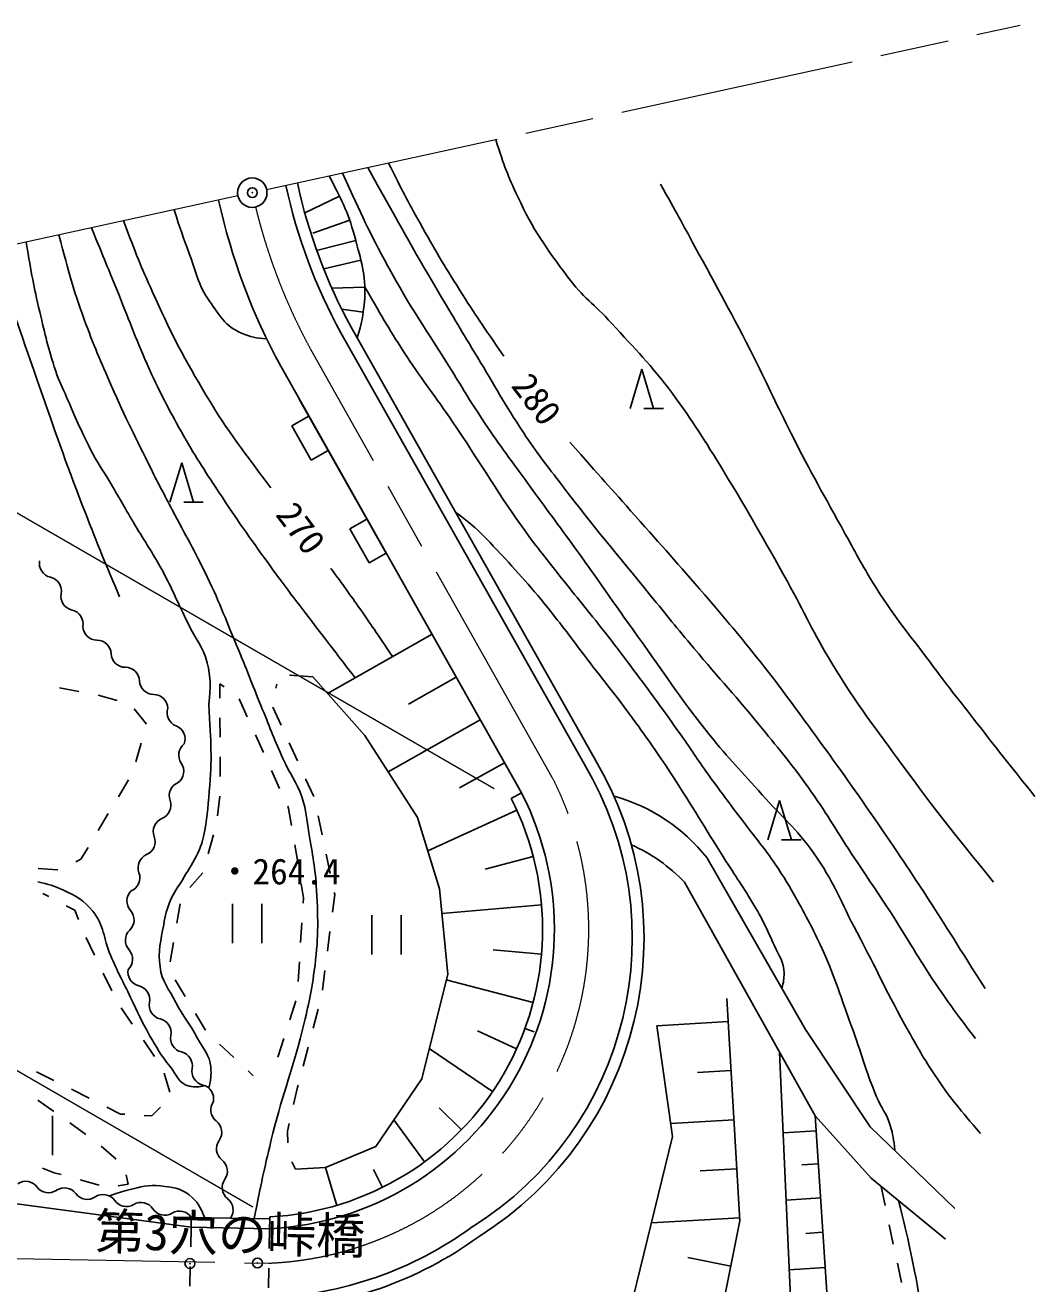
# Model space of a CAD drawing. Units: millimetres, scale not verified. Extents: x 40000 to 680000, y 20000 to 380000.
# Drawn here: x 201152 to 252540, y 271079 to 335120 of the extents above; entities that cross this region are included whole.
import ezdxf
from ezdxf.enums import TextEntityAlignment as Align

# ---------------------------------------------------------------- set-up
doc = ezdxf.new("R2010")
doc.units = ezdxf.units.MM
doc.header["$LTSCALE"] = 1000
doc.header["$PDMODE"] = 32
doc.header["$PDSIZE"] = 500
doc.linetypes.add('CHAIN', pattern=[18.5, 12, -1.5, 3.5, -1.5])
for name, color, linetype, lineweight in [('S-BGD', 7, 'Continuous', 25), ('S-BMK', 2, 'CHAIN', 13), ('S-BMK-SRVR', 3, 'Continuous', 25), ('S-STR-HTXT', 7, 'Continuous', 13)]:
    doc.layers.add(name, color=color, linetype=linetype, lineweight=lineweight)
doc.layers.add('S-OTRS', color=6, linetype='Continuous')
doc.styles.add('ＭＳ ゴシック', font='')
doc.styles.get('ＭＳ ゴシック').set_extended_font_data('MS Gothic')

msp = doc.modelspace()

# ---------------------------------------------------------------- linework, layer by layer
at = {"layer": 'S-BGD'}
for p, q in [((217145, 326426), (215347, 325550)), ((217672, 325198), (215785, 324535)), ((217978, 324172), (216043, 323665)), ((218239, 323168), (216350, 322716)), ((218445, 321797), (216759, 321747)), ((218359, 320510), (217269, 320666)), ((230114, 297843), (217745, 319753)), ((229595, 297542), (217220, 319461)), ((226408, 296068), (214160, 317762)), ((231938, 315614), (232538, 317614)), ((232538, 317614), (233138, 315614)), ((215105, 316088), (219530, 308251)), ((215597, 315218), (214726, 314726)), ((232638, 315614), (233638, 315614)), ((214726, 314726), (215709, 312984)), ((215709, 312984), (216580, 313476)), ((208520, 310857), (209120, 312857)), ((209120, 312857), (209720, 310857)), ((209220, 310857), (210220, 310857)), ((218547, 309993), (217676, 309501)), ((217676, 309501), (218659, 307759)), ((218659, 307759), (219530, 308251)), ((221859, 304126), (216539, 301123)), ((215799, 301959), (214606, 302044)), ((218440, 298976), (215799, 301959)), ((223088, 301949), (220661, 300579)), ((202907, 301400), (203889, 301214)), ((204872, 301027), (205833, 300752)), ((211059, 300885), (211055, 301615)), ((211055, 301615), (211275, 301459)), ((213961, 301583), (213911, 301382)), ((212046, 300843), (212457, 299932)), ((213766, 300421), (214181, 299511)), ((206700, 300335), (207325, 299554)), ((211069, 298885), (211064, 299885)), ((224317, 299772), (219630, 297126)), ((207063, 298596), (206786, 297635)), ((212869, 299020), (213280, 298109)), ((214595, 298601), (215010, 297691)), ((221124, 294801), (218440, 298976)), ((211080, 296885), (211075, 297885)), ((213692, 297198), (214104, 296286)), ((225546, 297595), (223265, 296307)), ((206411, 296717), (205896, 295859)), ((215425, 296781), (215839, 295871)), ((210940, 294894), (211066, 295886)), ((226408, 296068), (225887, 295774)), ((226438, 296014), (226408, 296068)), ((214515, 295375), (214562, 295271)), ((214562, 295271), (214709, 294397)), ((238949, 293673), (239549, 295673)), ((239549, 295673), (240149, 293673)), ((205382, 295002), (204867, 294144)), ((216065, 294899), (216271, 293920)), ((222232, 291180), (221124, 294801)), ((226176, 295175), (221640, 293115)), ((210471, 292955), (210746, 293916)), ((214874, 293411), (215040, 292425)), ((239649, 293673), (240649, 293673)), ((203989, 292680), (203723, 292558)), ((204353, 293287), (203989, 292680)), ((216476, 292942), (216682, 291963)), ((227012, 292819), (224567, 292180)), ((235842, 292763), (240870, 284024)), ((202806, 292139), (201817, 292212)), ((202813, 292143), (202806, 292139)), ((209531, 291245), (210191, 291996)), ((215205, 291439), (215325, 290726)), ((241365, 279619), (234707, 291510)), ((202358, 290783), (202060, 290941)), ((216908, 290884), (216793, 289994)), ((216887, 290984), (216908, 290884)), ((222658, 286834), (222232, 291180)), ((203685, 290083), (203243, 290316)), ((208870, 289427), (209042, 290412)), ((211697, 290417), (211697, 288417)), ((213197, 290417), (213197, 288417)), ((215325, 290726), (215306, 290449)), ((227435, 290355), (222355, 289924)), ((203872, 289620), (203685, 290083)), ((218797, 289840), (218797, 287840)), ((220297, 289840), (220297, 287840)), ((215240, 289451), (215174, 288454)), ((216665, 289002), (216536, 288010)), ((204250, 288683), (204246, 288692)), ((204683, 287793), (204250, 288683)), ((208525, 287457), (208697, 288442)), ((227433, 287855), (224975, 288068)), ((215108, 287456), (215042, 286458)), ((216408, 287019), (216280, 286027)), ((205557, 285994), (205120, 286893)), ((209303, 285695), (208788, 286552)), ((221337, 281508), (222658, 286834)), ((227007, 285392), (222588, 286553)), ((206604, 284296), (206037, 285119)), ((214927, 285470), (214620, 284518)), ((216061, 285053), (215806, 284086)), ((236864, 285605), (237530, 274291)), ((210332, 283980), (209817, 284838)), ((236934, 284422), (233309, 284209)), ((226167, 283037), (224168, 283949)), ((226591, 284069), (227060, 283897)), ((234107, 278569), (233309, 284209)), ((240870, 284024), (244161, 279075)), ((207739, 282649), (207172, 283472)), ((211771, 282596), (211040, 283279)), ((214313, 283566), (214006, 282614)), ((215551, 283119), (215297, 282152)), ((224940, 280859), (221721, 283055)), ((240400, 263839), (239543, 282874)), ((201723, 281860), (202620, 281419)), ((208521, 280833), (208233, 281790)), ((212763, 281667), (212501, 281913)), ((237080, 281926), (235370, 281826)), ((215042, 281185), (215015, 281082)), ((218994, 278058), (221337, 281508)), ((203517, 280977), (204410, 280526)), ((215015, 281082), (214817, 280210)), ((201793, 280425), (202607, 279845)), ((205303, 280076), (206011, 279719)), ((207591, 279629), (208033, 280071)), ((223360, 278922), (222220, 280026)), ((202546, 279622), (202546, 277622)), ((203422, 279265), (204236, 278685)), ((206011, 279719), (206218, 279708)), ((207216, 279651), (207591, 279629)), ((214595, 279235), (214506, 278842)), ((221479, 277285), (219920, 279420)), ((237227, 279431), (234012, 279242)), ((244210, 276452), (241365, 279619)), ((241365, 279619), (242435, 263432)), ((214506, 278842), (214519, 278245)), ((241414, 278868), (239728, 278757)), ((244161, 279075), (248467, 274918)), ((205029, 278077), (205785, 277422)), ((216438, 276992), (218994, 278058)), ((231635, 268491), (234107, 278569)), ((202635, 276732), (202041, 276957)), ((202987, 276635), (202635, 276732)), ((214724, 277289), (214904, 276907)), ((214904, 276907), (216438, 276992)), ((217008, 275072), (216438, 276992)), ((219335, 275985), (218881, 276903)), ((237374, 276935), (235513, 276826)), ((241526, 277182), (240683, 277126)), ((204914, 276101), (203951, 276368)), ((206400, 276148), (205892, 276071)), ((206298, 276624), (206400, 276148)), ((247996, 273359), (244210, 276452)), ((244717, 276038), (244923, 275059)), ((196625, 275694), (209595, 273954)), ((241640, 275460), (239882, 275344)), ((209604, 274454), (209595, 273954)), ((213604, 274381), (209604, 274454)), ((213604, 274381), (213594, 273881)), ((213604, 274381), (213605, 274486)), ((237521, 274439), (233029, 274175)), ((237530, 274291), (234772, 260600)), ((209595, 273954), (209577, 272955)), ((213594, 273881), (209595, 273954)), ((213594, 273881), (213576, 272881)), ((241756, 273702), (240877, 273644)), ((245129, 274081), (245336, 273102)), ((237064, 271981), (234885, 272420)), ((209558, 271955), (209540, 270955)), ((213557, 271881), (213539, 270881)), ((241875, 271907), (240042, 271786)), ((245542, 272124), (245748, 271145))]:
    msp.add_line(p, q, dxfattribs=at)
for centre, radius, start, end in [((242021, 332989), 28250, 192.30571, 208.60995), ((242021, 332989), 27650, 192.30571, 208.60091), ((242021, 332989), 31750, 192.30571, 208.65743), ((202600, 307736), 725, 169.75706, 256.9627), ((202273, 306323), 725, 349.75706, 76.9627), ((203700, 306065), 725, 169.75706, 256.9627), ((203373, 304653), 725, 349.75706, 76.9627), ((204810, 304557), 725, 182.62091, 269.82654), ((204806, 303107), 725, 2.62091, 89.82654), ((206254, 303173), 725, 182.62091, 269.82654), ((206250, 301723), 725, 2.62091, 89.82654), ((207699, 301789), 725, 182.62091, 269.82654), ((207694, 300339), 725, 2.62091, 89.82654), ((209104, 300137), 725, 161.06374, 248.26937), ((208567, 298790), 725, 341.06374, 68.26937), ((209693, 297979), 725, 127.3839, 214.58954), ((214749, 288660), 17900, 302.06149, 30.86838), ((208500, 297156), 725, 307.3839, 34.58954), ((214749, 288660), 17300, 301.99067, 30.89282), ((209210, 295907), 725, 111.90101, 199.10665), ((212838, 289116), 15250, 272.84374, 26.89709), ((228712, 287129), 9088, 38.31298, 74.60897), ((207840, 295432), 725, 291.90101, 19.10665), ((212838, 289116), 14650, 273.00374, 27.03193), ((208400, 294095), 725, 113.49543, 200.70107), ((207043, 293582), 725, 293.49543, 20.70107), ((228635, 285754), 8367, 43.47345, 66.23317), ((207621, 292253), 725, 113.49543, 200.70107), ((206265, 291740), 725, 293.49543, 20.70107), ((207059, 290555), 725, 134.1743, 221.37993), ((205971, 289597), 725, 314.1743, 41.37993), ((206982, 288557), 725, 134.1743, 221.37993), ((205894, 287598), 725, 314.1743, 41.37993), ((207111, 286942), 725, 169.20233, 256.40797), ((206770, 285533), 725, 349.20233, 76.40797), ((208194, 285261), 725, 169.20233, 256.40797), ((207854, 283852), 725, 349.20233, 76.40797), ((209278, 283580), 725, 169.20233, 256.40797), ((208937, 282171), 725, 349.20233, 76.40797), ((210362, 281899), 725, 169.20233, 256.40797), ((210021, 280490), 725, 349.20233, 76.40797), ((211325, 279935), 725, 144.74271, 231.94835), ((210431, 278794), 725, 324.74271, 51.94835), ((211615, 277957), 725, 144.74271, 231.94835), ((210722, 276815), 725, 324.74271, 51.94835), ((201178, 275569), 725, 36.775, 123.98064), ((211906, 275978), 725, 144.74271, 231.94835), ((202339, 276437), 725, 216.775, 303.98064), ((203150, 275235), 725, 36.775, 123.98064), ((204311, 276103), 725, 216.775, 303.98064), ((205122, 274900), 725, 36.775, 123.98064), ((211012, 274836), 725, 324.74271, 51.94835), ((206306, 275737), 725, 213.68557, 300.89121), ((207050, 274492), 725, 33.68557, 120.89121), ((208256, 275297), 725, 213.68557, 300.89121), ((209001, 274052), 725, 33.68557, 120.89121), ((212838, 289116), 19350, 272.0164, 306.14571), ((212838, 289116), 18750, 272.11483, 306.21113)]:
    msp.add_arc(centre, radius, start, end, dxfattribs=at)
for points, knots in [([(225099, 329297), (225536, 327927), (225713, 327490), (226226, 326382), (227014, 324680), (227656, 323817), (228769, 322306), (229516, 321291), (230145, 320901), (230988, 319965), (232230, 318587), (232996, 317867), (234096, 316373), (235182, 314898), (235720, 314019), (236679, 312458), (238014, 310286), (238706, 309035), (239948, 306808), (240848, 305194), (241243, 304227), (242208, 302651), (243522, 300507), (244397, 299394), (245881, 297364), (247591, 295024), (248207, 294277), (250442, 291512)], [0, 0, 0, 0, 1, 1, 1, 2, 2, 2, 3, 3, 3, 4, 4, 4, 5, 5, 5, 6, 6, 6, 7, 7, 7, 8, 8, 8, 9, 9, 9, 9]), ([(225507, 318287), (224406, 319882), (224106, 320314), (223266, 321650), (222444, 322955), (221996, 323696), (221248, 325045), (220593, 326226), (220387, 326626), (219642, 328107)], [0, 0, 0, 0, 1, 1, 1, 2, 2, 2, 3, 3, 3, 3]), ([(216628, 327450), (217355, 326021), (217631, 325512), (217978, 324172), (218289, 322968), (218538, 322256), (218416, 321019), (218346, 320305), (218293, 319992), (218045, 319221)], [0, 0, 0, 0, 1, 1, 1, 2, 2, 2, 3, 3, 3, 3]), ([(217304, 327597), (218330, 325321), (218638, 324669), (219615, 322856), (220764, 320724), (221570, 319622), (222846, 317564), (223498, 316513), (223852, 315917), (224538, 314887), (225364, 313646), (225879, 312987), (226753, 311780), (227696, 310477), (228244, 309761), (229184, 308457), (230520, 306604), (231234, 305541), (232568, 303688), (233890, 301852), (234568, 300775), (235984, 299011), (236975, 297776), (237613, 297153), (238661, 295965), (239680, 294809), (240383, 294267), (241276, 293011), (242323, 291538), (242642, 290545), (243491, 288950), (244529, 286999), (245030, 285864), (246106, 283935), (246648, 282965), (246959, 282423), (247583, 281504), (248357, 280364), (248692, 279994), (249768, 278735)], [0, 0, 0, 0, 1, 1, 1, 2, 2, 2, 3, 3, 3, 4, 4, 4, 5, 5, 5, 6, 6, 6, 7, 7, 7, 8, 8, 8, 9, 9, 9, 10, 10, 10, 11, 11, 11, 12, 12, 12, 13, 13, 13, 13]), ([(249513, 283561), (248601, 284756), (248357, 285092), (247657, 286104), (246701, 287484), (246268, 288325), (245356, 289736), (244535, 291007), (244049, 291701), (243217, 292965), (242347, 294287), (241914, 295064), (240998, 296355), (240140, 297564), (239591, 298191), (238657, 299341), (237338, 300965), (236523, 301810), (235186, 303418), (234312, 304468), (233826, 305060), (232966, 306122), (231209, 308291), (230172, 309466), (228486, 311692), (227696, 312735), (227226, 313301), (226508, 314396), (225547, 315863), (225073, 316727), (224168, 318230), (223391, 319520), (222954, 320242), (222190, 321539), (220744, 323993), (220310, 324796), (218585, 327877)], [0, 0, 0, 0, 1, 1, 1, 2, 2, 2, 3, 3, 3, 4, 4, 4, 5, 5, 5, 6, 6, 6, 7, 7, 7, 8, 8, 8, 9, 9, 9, 10, 10, 10, 11, 11, 11, 12, 12, 12, 12]), ([(252540, 295871), (251280, 297454), (250959, 297857), (249957, 299140), (248941, 300442), (248363, 301165), (247374, 302490), (246220, 304036), (245499, 304854), (244468, 306485), (243808, 307530), (243492, 308148), (242894, 309230), (241802, 311205), (241172, 312302), (240150, 314315), (239387, 315818), (239013, 316686), (238253, 318189), (237117, 320436), (236432, 321670), (235226, 323880), (234554, 325113), (234340, 325505), (233491, 327028)], [0, 0, 0, 0, 1, 1, 1, 2, 2, 2, 3, 3, 3, 4, 4, 4, 5, 5, 5, 6, 6, 6, 7, 7, 7, 8, 8, 8, 8]), ([(208728, 325726), (209072, 324679), (209170, 324392), (209490, 323551), (209864, 322571), (209932, 321936), (210534, 321078), (211048, 320344), (211329, 319800), (212157, 319455), (212630, 319258), (212891, 319194), (213437, 319167)], [0, 0, 0, 0, 1, 1, 1, 2, 2, 2, 3, 3, 3, 4, 4, 4, 4]), ([(217949, 301918), (217064, 303058), (216841, 303349), (216136, 304270), (215115, 305606), (214534, 306347), (213548, 307709), (212523, 309123), (211955, 309920), (210997, 311380), (210227, 312553), (209795, 313211), (209104, 314432), (208419, 315642), (208060, 316336), (207481, 317601), (206803, 319084), (206515, 319955), (205897, 321464), (205362, 322771), (205195, 323179), (204528, 324810)], [0, 0, 0, 0, 1, 1, 1, 2, 2, 2, 3, 3, 3, 4, 4, 4, 5, 5, 5, 6, 6, 6, 7, 7, 7, 7]), ([(206153, 325164), (206808, 323427), (207011, 322937), (207636, 321542), (208523, 319558), (209077, 318465), (210186, 316596), (211404, 314544), (211938, 313857), (213663, 311573)], [0, 0, 0, 0, 1, 1, 1, 2, 2, 2, 3, 3, 3, 3]), ([(201199, 324084), (201493, 322382), (201569, 321907), (201896, 320530), (202176, 319346), (202321, 318676), (202706, 317521), (202883, 316990), (203039, 316714), (203262, 316201), (203712, 315161), (203954, 314572), (204465, 313562), (204826, 312849), (205103, 312491), (205507, 311802), (205989, 310981), (206249, 310514), (206734, 309695), (207262, 308806), (207609, 308337), (208100, 307426), (208669, 306373), (208918, 305747), (209443, 304671), (209823, 303893), (210210, 303521), (210416, 302680), (210612, 301880), (210585, 301483), (210508, 300573)], [0, 0, 0, 0, 1, 1, 1, 2, 2, 2, 3, 3, 3, 4, 4, 4, 5, 5, 5, 6, 6, 6, 7, 7, 7, 8, 8, 8, 9, 9, 9, 10, 10, 10, 10]), ([(202873, 324449), (203417, 322398), (203562, 321798), (204158, 320151), (204647, 318802), (204977, 318067), (205549, 316751), (206276, 315079), (206752, 314173), (207558, 312539), (207965, 311716), (208217, 311267), (208640, 310452), (209332, 309123), (209772, 308405), (210418, 307052), (211097, 305630), (211396, 304797), (212002, 303343), (212497, 302155), (212749, 301480), (213238, 300290), (213642, 299308), (213840, 298745), (214282, 297779), (214638, 296999), (214982, 296623), (215248, 295808), (215467, 295136), (215480, 294729), (215595, 294031), (215783, 292889), (215918, 292249), (215982, 291094), (216070, 289496), (216083, 288584), (215866, 286998), (215701, 285793), (215543, 285126), (215248, 283946), (214696, 281740), (214195, 280555), (213663, 278343), (213295, 276809), (213179, 276291), (212808, 274395)], [0, 0, 0, 0, 1, 1, 1, 2, 2, 2, 3, 3, 3, 4, 4, 4, 5, 5, 5, 6, 6, 6, 7, 7, 7, 8, 8, 8, 9, 9, 9, 10, 10, 10, 11, 11, 11, 12, 12, 12, 13, 13, 13, 14, 14, 14, 15, 15, 15, 15]), ([(205957, 306026), (204956, 308417), (204697, 309055), (203941, 311017), (203025, 313397), (202577, 314754), (201734, 317160), (200839, 319712), (200566, 320529), (199499, 323713)], [0, 0, 0, 0, 1, 1, 1, 2, 2, 2, 3, 3, 3, 3]), ([(245412, 277867), (245357, 278442), (245325, 278648), (245183, 279128), (245004, 279735), (244733, 280009), (244488, 280593), (243906, 281979), (243716, 282808), (243196, 284219), (242656, 285688), (242420, 286540), (241781, 287969), (241310, 289023), (241003, 289595), (240440, 290602), (240029, 291335), (239793, 291744), (239322, 292440), (238771, 293254), (238396, 293663), (237807, 294451), (237076, 295429), (236654, 295966), (235944, 296960), (235341, 297805), (235030, 298298), (234429, 299145), (233667, 300222), (233228, 300817), (232443, 301877), (231755, 302806), (231364, 303323), (230654, 304236), (229778, 305365), (229248, 305966), (228370, 307093), (227595, 308086), (227133, 308621), (226408, 309651), (224980, 311676), (224296, 312890), (222906, 314941), (222015, 316255), (221438, 316938), (220571, 318269), (219693, 319617), (219422, 320092), (218445, 321797)], [0, 0, 0, 0, 1, 1, 1, 2, 2, 2, 3, 3, 3, 4, 4, 4, 5, 5, 5, 6, 6, 6, 7, 7, 7, 8, 8, 8, 9, 9, 9, 10, 10, 10, 11, 11, 11, 12, 12, 12, 13, 13, 13, 14, 14, 14, 15, 15, 15, 16, 16, 16, 16]), ([(228870, 313899), (230494, 312078), (230903, 311619), (232201, 310152), (233581, 308592), (234371, 307733), (235724, 306149), (236855, 304825), (237496, 304089), (238574, 302722), (239725, 301263), (240328, 300412), (241425, 298911), (242690, 297179), (243377, 296193), (244595, 294427), (246798, 291234), (247452, 290143), (250008, 286101)], [0, 0, 0, 0, 1, 1, 1, 2, 2, 2, 3, 3, 3, 4, 4, 4, 5, 5, 5, 6, 6, 6, 6]), ([(239663, 286122), (239759, 286436), (239774, 286585), (239776, 286888), (239780, 287461), (239521, 287748), (239290, 288272), (238933, 289078), (238725, 289530), (238280, 290292), (237703, 291278), (237319, 291794), (236709, 292760), (235696, 294364), (235164, 295286), (234128, 296875), (233411, 297975), (232988, 298577), (232220, 299643), (231349, 300852), (230807, 301489), (229901, 302673), (229141, 303666), (228739, 304241), (227956, 305216), (226912, 306516), (226297, 307222), (225151, 308433), (224657, 308955), (224392, 309264), (223840, 309725), (223545, 309971), (223440, 310059), (223065, 310330)], [0, 0, 0, 0, 1, 1, 1, 2, 2, 2, 3, 3, 3, 4, 4, 4, 5, 5, 5, 6, 6, 6, 7, 7, 7, 8, 8, 8, 9, 9, 9, 10, 10, 10, 11, 11, 11, 11]), ([(216716, 307477), (217396, 306549), (217571, 306305), (218107, 305545), (218802, 304558), (219016, 304232), (219847, 302990)], [0, 0, 0, 0, 1, 1, 1, 2, 2, 2, 2]), ([(210508, 300573), (210602, 298497), (210679, 297861), (210521, 296135), (210439, 295238), (210430, 294725), (210226, 293847), (210132, 293445), (210052, 293222), (209868, 292852), (209617, 292347), (209422, 292093), (209136, 291607), (208905, 291212), (208719, 291019), (208545, 290595), (208354, 290129), (208292, 289847), (208203, 289351), (208054, 288522), (207910, 288039), (208016, 287203), (208113, 286437), (208471, 286085), (208825, 285399), (209202, 284667), (209525, 284319), (209914, 283594), (210218, 283028), (210548, 282740), (210599, 282100), (210632, 281685), (210608, 281472), (210492, 281041)], [0, 0, 0, 0, 1, 1, 1, 2, 2, 2, 3, 3, 3, 4, 4, 4, 5, 5, 5, 6, 6, 6, 7, 7, 7, 8, 8, 8, 9, 9, 9, 10, 10, 10, 11, 11, 11, 11]), ([(210278, 281168), (209991, 281084), (209804, 281075), (209510, 281135), (208963, 281248), (208872, 281733), (208514, 282162), (208047, 282721), (207856, 283090), (207487, 283718), (207061, 284445), (206893, 284891), (206522, 285648), (206114, 286482), (205869, 286943), (205496, 287795), (205117, 288659), (205196, 289310), (204593, 290035), (204125, 290598), (203736, 290824), (203068, 291125), (202592, 291339), (202374, 291406), (201792, 291529)], [0, 0, 0, 0, 1, 1, 1, 2, 2, 2, 3, 3, 3, 4, 4, 4, 5, 5, 5, 6, 6, 6, 7, 7, 7, 8, 8, 8, 8]), ([(210296, 274442), (210071, 274968), (209932, 275266), (209496, 275603), (209025, 275966), (208634, 275991), (208044, 276059), (207409, 276131), (207040, 276014), (206421, 275859), (206032, 275762), (205884, 275719), (205441, 275551)], [0, 0, 0, 0, 1, 1, 1, 2, 2, 2, 3, 3, 3, 4, 4, 4, 4]), ([(245606, 275311), (246136, 273140), (246279, 272530), (246610, 270727), (246971, 268752), (247115, 267633), (247332, 265637), (247413, 264901), (247442, 264659), (247521, 263751)], [0, 0, 0, 0, 1, 1, 1, 2, 2, 2, 3, 3, 3, 3])]:
    msp.add_open_spline(points, degree=3, knots=knots, dxfattribs=at)
for p in [(209536, 272112), (212976, 272142)]:
    msp.add_point(p, dxfattribs=at)
at = {"layer": 'S-BMK'}
for p, q in [((213443, 326755), (251791, 335120)), ((211977, 326435), (173629, 318070)), ((227981, 296842), (215690, 318612)), ((180318, 272744), (213562, 272131))]:
    msp.add_line(p, q, dxfattribs=at)
for centre, radius, start, end in [((242021, 332989), 30000, 193.73814, 208.63473), ((212838, 289116), 17000, 272.4417, 27.03193)]:
    msp.add_arc(centre, radius, start, end, dxfattribs=at)
at = {"layer": 'S-BMK-SRVR'}
msp.add_circle((212710, 326595), 750, dxfattribs=at)
msp.add_point((212710, 326595), dxfattribs=at)
msp.add_point((212710, 326595), dxfattribs=at)
at = {"layer": 'S-OTRS'}
for p in [(212710, 326595), (209536, 272112), (212976, 272142)]:
    msp.add_point(p, dxfattribs=at)
at = {"layer": 'S-STR-HTXT'}
for p, q in [((225021, 296273), (193839, 314264)), ((212739, 274985), (181557, 292976))]:
    msp.add_line(p, q, dxfattribs=at)

# ---------------------------------------------------------------- texts
at = {"layer": 'S-BGD', "style": 'ＭＳ ゴシック'}
for s, rotation, p in [('280', 307.467, (227189, 316093)), ('270', 306.697, (215190, 309525))]:
    msp.add_text(s, height=1320, rotation=rotation, dxfattribs=at).set_placement(p, align=Align.MIDDLE_CENTER)
msp.add_text('・264.4', height=1320, dxfattribs=at).set_placement((210922, 292061), align=Align.MIDDLE_LEFT)
msp.add_text('第3穴の峠橋', height=1833, rotation=358.943, dxfattribs=at).set_placement((211562, 272168), align=Align.BOTTOM_CENTER)

doc.saveas('drawing.dxf')
